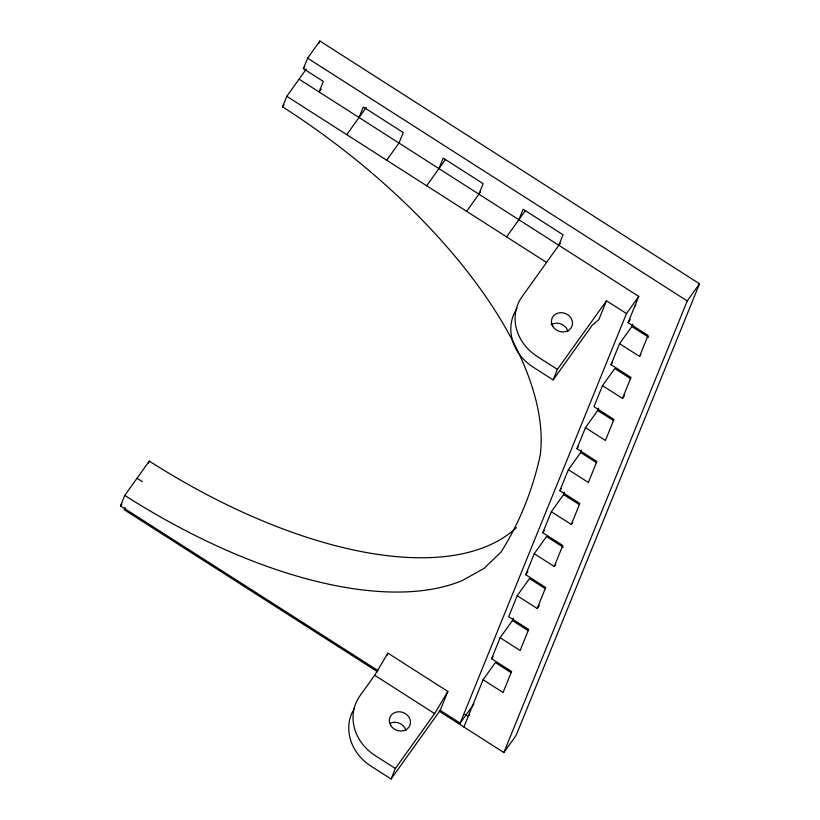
<?xml version="1.0" encoding="UTF-8"?>
<svg xmlns="http://www.w3.org/2000/svg" width="820" height="820" viewBox="0 0 820 820"><rect width="100%" height="100%" fill="white"/><g stroke="black" fill="none" stroke-linecap="round" stroke-linejoin="round"><path stroke-width="1.23" d="M378.082 670.657L120.489 505.909L124.763 495.403L149.301 461.096A381.31 177.468 35.6 0 0 516.405 527.649M124.763 495.403A381.31 177.468 35.6 0 0 462.224 580.57L484.118 568.352L501.03 552.014A1291.705 601.162 35.6 0 0 540.165 455.633A381.31 177.468 35.6 0 0 282.551 106.825L286.815 96.319L306.301 69.064M125.183 507.426L124.24 509.753L377.63 671.826M321.225 88.908L319.062 91.942L323.326 81.436L303.349 68.665L307.613 58.158L319.882 41L699.511 283.792L516.129 735.396L503.859 752.555L439.1 711.135M148.348 463.423L149.301 461.096M318.939 43.337L319.882 41M359.027 117.496L363.291 107L403.245 132.553L398.981 143.059L386.712 160.218M438.946 168.612L443.21 158.106L483.164 183.67L478.9 194.176M518.865 219.729L523.129 209.223L563.094 234.786L558.83 245.282M386.958 655.498L387.911 653.13L447.853 691.465L440.176 710.366L391.099 779L371.111 766.218A47.662 41.933 22.1 0 1 352.836 711.043M391.099 779L395.363 768.494L434.62 713.595L447.853 691.465M517.123 308.166A47.662 41.933 22.1 0 0 533.164 367.135L553.151 379.916L557.415 369.41L606.492 300.776L626.48 313.558L460.153 723.148L440.176 710.366M606.492 300.776L598.815 319.687L592.409 325.007L553.151 379.916M463.894 727.002L483.093 679.739L495.362 662.58L511.137 672.666M483.093 679.739L503.07 692.51L511.598 671.508L491.621 658.726L500.149 637.724L512.418 620.566L513.371 618.239M545.249 588.647L529.474 578.561L517.205 595.72L508.677 616.722L528.654 629.504L520.126 650.506L500.149 637.724M517.205 595.72L537.182 608.491L545.72 587.489L525.733 574.717L534.261 553.705L546.54 536.547L563.361 547.309M534.261 553.705L554.248 566.487L562.776 545.484L542.789 532.703L551.327 511.7L563.596 494.542L564.539 492.205M551.327 511.7L571.304 524.482L579.832 503.47L559.855 490.698L568.383 469.686L580.652 452.527L581.595 450.2M568.383 469.686L588.36 482.467L596.888 461.465L576.911 448.683L585.439 427.681L597.708 410.523L598.661 408.186M630.539 378.604L614.764 368.518L602.495 385.666L593.967 406.679L613.944 419.45L605.416 440.463L585.439 427.681M602.495 385.666L622.482 398.448L631.01 377.446L611.023 364.664L619.551 343.662L631.83 326.503L632.774 324.166M619.551 343.662L639.538 356.444L648.066 335.431L628.089 322.66L638.749 296.399L299.085 79.161M503.859 752.555L687.232 300.95L699.511 283.792M395.363 768.494L375.375 755.722A47.662 41.933 22.1 0 1 359.959 695.842L374.689 675.26L387.911 653.13M303.349 68.665L304.794 66.645M282.551 106.825L284.038 104.745M346.747 134.654L366.243 107.41M120.489 505.909L121.985 503.828M426.677 185.771L445.444 159.531M466.631 211.324L480.346 192.157M506.596 236.888L525.364 210.648M560.265 243.263L522.012 296.758A47.662 41.933 22.1 0 0 537.428 356.628L557.415 369.41M626.48 313.558L638.749 296.399M634.485 306.906L635.92 304.886M628.089 322.66L630.252 319.626M611.023 364.664L612.468 362.645M639.538 356.444L640.984 354.424M576.911 448.683L578.356 446.664M622.482 398.448L624.645 395.424M559.855 490.698L561.3 488.679M542.789 532.703L544.234 530.683M525.733 574.717L527.906 571.683M571.304 524.482L572.749 522.463M554.248 566.487L555.693 564.467M491.621 658.726L493.066 656.717M537.182 608.491L539.355 605.467M460.153 723.148L473.868 703.97M469.604 714.476L468.169 716.495L465.012 714.476M307.613 58.158L687.232 300.95M286.815 96.319L546.55 262.441M631.83 326.503L648.651 337.266M597.708 410.523L613.483 420.609M580.652 452.527L596.427 462.623M563.596 494.542L579.371 504.628M512.418 620.566L528.193 630.662M137.032 478.255L142.413 481.688M374.689 675.26L434.62 713.595M551.143 324.771A10.722 9.43 22.1 0 1 567.973 331.423M353.348 710.079A47.662 41.933 22.1 0 1 354.465 708.183M390.627 723.066A10.722 9.43 22.1 0 1 405.92 730.517M552.701 326.124A10.722 9.43 22.1 0 0 570.966 328.061A10.722 9.43 22.1 0 0 562.264 312.758A10.722 9.43 22.1 0 0 552.701 326.124M390.638 725.218A10.722 9.43 22.1 0 0 408.913 727.155A10.722 9.43 22.1 0 0 400.211 711.842A10.722 9.43 22.1 0 0 390.638 725.218"/></g></svg>
